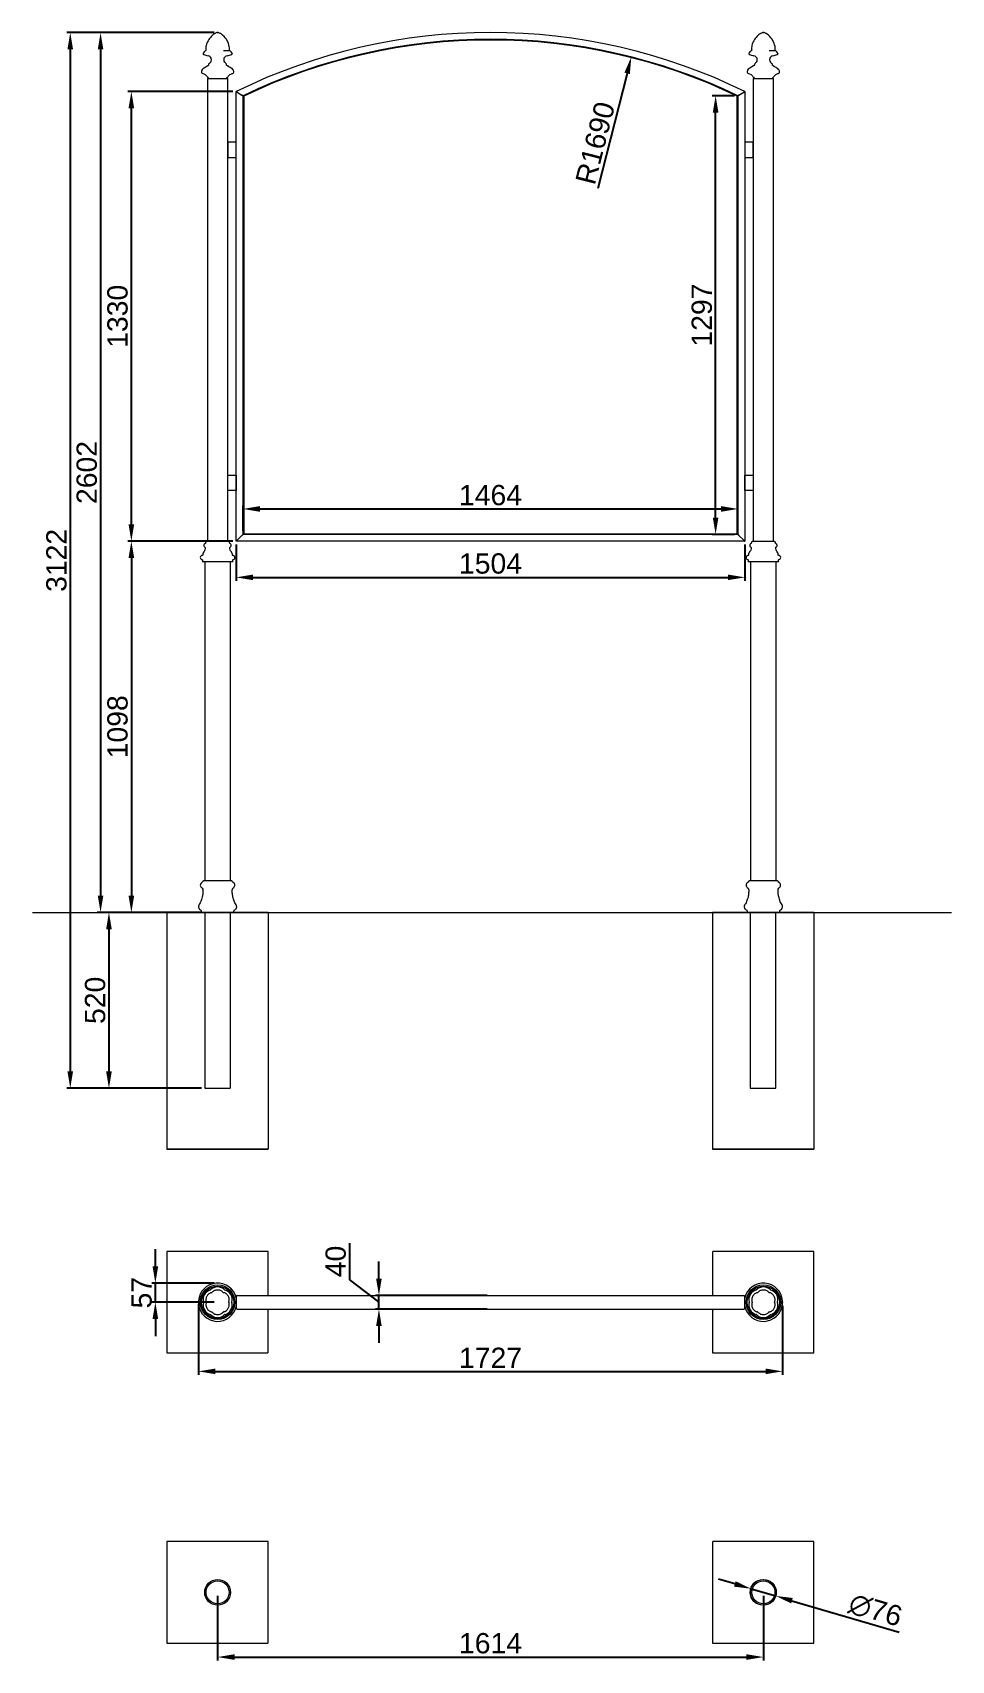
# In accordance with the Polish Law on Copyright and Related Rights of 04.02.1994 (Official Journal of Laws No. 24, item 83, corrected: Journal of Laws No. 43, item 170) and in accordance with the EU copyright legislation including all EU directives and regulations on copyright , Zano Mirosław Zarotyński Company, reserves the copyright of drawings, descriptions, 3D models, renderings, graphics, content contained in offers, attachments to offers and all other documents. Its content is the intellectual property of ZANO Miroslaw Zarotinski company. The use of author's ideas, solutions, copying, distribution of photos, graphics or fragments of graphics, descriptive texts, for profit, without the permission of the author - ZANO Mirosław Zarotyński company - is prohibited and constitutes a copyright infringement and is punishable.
# Model space of a CAD drawing. Header units: millimetres. Extents: x -355 to 6904, y 484 to 5342.
# Drawn here: x -355 to 2363, y 484 to 5298 of the extents above; entities that cross this region are included whole.
import ezdxf

# ---------------------------------------------------------------- set-up
doc = ezdxf.new("R2010")
doc.units = ezdxf.units.MM
doc.header["$PDSIZE"] = -1
doc.linetypes.add('HIDDEN', pattern=[1.905, 1.27, -0.635])
for name, color, linetype, lineweight in [('ZANO_R', 7, 'Continuous', 0), ('ZANO_R_przerywana', 7, 'HIDDEN', 0), ('ZANO_W', 1, 'Continuous', 0)]:
    doc.layers.add(name, color=color, linetype=linetype, lineweight=lineweight)
doc.styles.add('Arial', font='arial.ttf')
doc.styles.get("Standard").update_dxf_attribs({"font": 'ARIALUNI.TTF'})
doc.dimstyles.new('pl i ang', dxfattribs={"dimtxt": 50, "dimasz": 50, "dimexe": 1.25, "dimexo": 0.625, "dimgap": 10, "dimtad": 1, "dimtoh": 1, "dimtxsty": 'Standard', "dimcen": 2.5, "dimclrd": 1, "dimclre": 1, "dimclrt": 1, "dimadec": 0, "dimazin": 0, "dimtfac": 1, "dimtmove": 0, "dimatfit": 3, "dimfxl": 1, "dimarcsym": 1})

# ---------------------------------------------------------------- blocks, each defined once
blk = doc.blocks.new('*D404')
at = {"layer": 'ZANO_W', "color": 1, "lineweight": -2}
for p, q in [((267.5, 3824.1), (267.5, 3899.3)), ((317.5, 3889.3), (1681.5, 3889.3)), ((1731.5, 3824.1), (1731.5, 3899.3))]:
    blk.add_line(p, q, dxfattribs=at)
at = {"layer": 'ZANO_W', "color": 1}
for points in [[(317.5, 3897.6), (317.5, 3880.9), (267.5, 3889.3)], [(1681.5, 3880.9), (1681.5, 3897.6), (1731.5, 3889.3)]]:
    blk.add_solid(points, dxfattribs=at)
at = {"layer": 'ZANO_W', "color": 1, "insert": (999.5, 3929.9), "char_height": 60, "attachment_point": 5, "style": 'Arial'}
blk.add_mtext('1464', dxfattribs=at)
blk = doc.blocks.new('*D406')
at = {"layer": 'ZANO_W', "color": 1, "lineweight": -2}
for p, q in [((1721.5, 5111.4), (1655.3, 5111.4)), ((1665.3, 3864), (1665.3, 5061.4)), ((1721.6, 3814), (1655.3, 3814))]:
    blk.add_line(p, q, dxfattribs=at)
at = {"layer": 'ZANO_W', "color": 1}
for points in [[(1673.7, 5061.4), (1657, 5061.4), (1665.3, 5111.4)], [(1657, 3864), (1673.7, 3864), (1665.3, 3814)]]:
    blk.add_solid(points, dxfattribs=at)
at = {"layer": 'ZANO_W', "color": 1, "insert": (1624.7, 4462.7), "char_height": 60, "attachment_point": 5, "rotation": 90, "style": 'Arial'}
blk.add_mtext('1297', dxfattribs=at)
blk = doc.blocks.new('*D407')
at = {"layer": 'ZANO_W', "color": 1, "lineweight": -2}
blk.add_line((1403.7, 5177.5), (1317.1, 4837.1), dxfattribs=at)
at = {"layer": 'ZANO_W', "color": 1}
blk.add_solid([(1411.7, 5175.5), (1395.6, 5179.6), (1416, 5226)], dxfattribs=at)
at = {"layer": 'ZANO_W', "color": 1, "insert": (1309.3, 4971.3), "char_height": 60, "attachment_point": 5, "rotation": 75.7339, "style": 'Arial'}
blk.add_mtext('R1690', dxfattribs=at)
blk = doc.blocks.new('*D409')
at = {"layer": 'ZANO_W', "color": 1, "lineweight": -2}
for p, q in [((237.5, 3794.1), (-72.7, 3794.1)), ((-62.7, 3744.1), (-62.7, 2746.1)), ((144.3, 2696.1), (-72.7, 2696.1))]:
    blk.add_line(p, q, dxfattribs=at)
at = {"layer": 'ZANO_W', "color": 1}
for points in [[(-54.4, 3744.1), (-71.1, 3744.1), (-62.7, 3794.1)], [(-71.1, 2746.1), (-54.4, 2746.1), (-62.7, 2696.1)]]:
    blk.add_solid(points, dxfattribs=at)
at = {"layer": 'ZANO_W', "color": 1, "insert": (-103.4, 3245.1), "char_height": 60, "attachment_point": 5, "rotation": 90, "style": 'Arial'}
blk.add_mtext('1098', dxfattribs=at)
blk = doc.blocks.new('*D410')
at = {"layer": 'ZANO_W', "color": 1, "lineweight": -2}
for p, q in [((182.7, 5298.1), (-163.8, 5298.1)), ((-153.8, 5248.1), (-153.8, 2746.1)), ((144.3, 2696.1), (-163.8, 2696.1))]:
    blk.add_line(p, q, dxfattribs=at)
at = {"layer": 'ZANO_W', "color": 1}
for points in [[(-145.5, 5248.1), (-162.1, 5248.1), (-153.8, 5298.1)], [(-162.1, 2746.1), (-145.5, 2746.1), (-153.8, 2696.1)]]:
    blk.add_solid(points, dxfattribs=at)
at = {"layer": 'ZANO_W', "color": 1, "insert": (-194.4, 3997.1), "char_height": 60, "attachment_point": 5, "rotation": 90, "style": 'Arial'}
blk.add_mtext('2602', dxfattribs=at)
blk = doc.blocks.new('*D411')
at = {"layer": 'ZANO_W', "color": 1, "lineweight": -2}
for p, q in [((144.3, 2696.1), (-139, 2696.1)), ((-129, 2646.1), (-129, 2226.1)), ((144.3, 2176.1), (-139, 2176.1))]:
    blk.add_line(p, q, dxfattribs=at)
at = {"layer": 'ZANO_W', "color": 1}
for points in [[(-120.7, 2646.1), (-137.3, 2646.1), (-129, 2696.1)], [(-137.3, 2226.1), (-120.7, 2226.1), (-129, 2176.1)]]:
    blk.add_solid(points, dxfattribs=at)
at = {"layer": 'ZANO_W', "color": 1, "insert": (-169.6, 2436.1), "char_height": 60, "attachment_point": 5, "rotation": 90, "style": 'Arial'}
blk.add_mtext('520', dxfattribs=at)
blk = doc.blocks.new('*D412')
at = {"layer": 'ZANO_W', "color": 1, "lineweight": -2}
for p, q in [((182.3, 5298.1), (-253.4, 5298.1)), ((-243.4, 5248.1), (-243.4, 2226.1)), ((144.3, 2176.1), (-253.4, 2176.1))]:
    blk.add_line(p, q, dxfattribs=at)
at = {"layer": 'ZANO_W', "color": 1}
for points in [[(-235.1, 5248.1), (-251.8, 5248.1), (-243.4, 5298.1)], [(-251.8, 2226.1), (-235.1, 2226.1), (-243.4, 2176.1)]]:
    blk.add_solid(points, dxfattribs=at)
at = {"layer": 'ZANO_W', "color": 1, "insert": (-284.1, 3737.1), "char_height": 60, "attachment_point": 5, "rotation": 90, "style": 'Arial'}
blk.add_mtext('3122', dxfattribs=at)
blk = doc.blocks.new('*D413')
at = {"layer": 'ZANO_W', "color": 1, "lineweight": -2}
for p, q in [((247.5, 3784.1), (247.5, 3677)), ((1751.5, 3784.1), (1751.5, 3677)), ((297.5, 3687), (1701.5, 3687))]:
    blk.add_line(p, q, dxfattribs=at)
at = {"layer": 'ZANO_W', "color": 1}
for points in [[(297.5, 3695.3), (297.5, 3678.7), (247.5, 3687)], [(1701.5, 3678.7), (1701.5, 3695.3), (1751.5, 3687)]]:
    blk.add_solid(points, dxfattribs=at)
at = {"layer": 'ZANO_W', "color": 1, "insert": (999.5, 3727.6), "char_height": 60, "attachment_point": 5, "style": 'Arial'}
blk.add_mtext('1504', dxfattribs=at)
blk = doc.blocks.new('*D414')
at = {"layer": 'ZANO_W', "color": 1, "lineweight": -2}
for p, q in [((135.9, 1537.2), (135.9, 1328.9)), ((1863.2, 1533.1), (1863.2, 1328.9)), ((185.9, 1338.9), (1813.2, 1338.9))]:
    blk.add_line(p, q, dxfattribs=at)
at = {"layer": 'ZANO_W', "color": 1}
for points in [[(185.9, 1347.3), (185.9, 1330.6), (135.9, 1338.9)], [(1813.2, 1330.6), (1813.2, 1347.3), (1863.2, 1338.9)]]:
    blk.add_solid(points, dxfattribs=at)
at = {"layer": 'ZANO_W', "color": 1, "insert": (999.6, 1379), "char_height": 60, "attachment_point": 5, "style": 'Arial'}
blk.add_mtext('1727', dxfattribs=at)
blk = doc.blocks.new('*D415')
at = {"layer": 'ZANO_W', "color": 1, "lineweight": -2}
for p, q in [((582.5, 1718), (582.5, 1609.8)), ((669.5, 1613.3), (669.5, 1663.3)), ((582.5, 1609.8), (669.5, 1543.3)), ((989.5, 1563.3), (659.5, 1563.3)), ((669.5, 1523.3), (669.5, 1563.3)), ((989.5, 1523.3), (659.5, 1523.3)), ((669.5, 1473.3), (669.5, 1423.3))]:
    blk.add_line(p, q, dxfattribs=at)
at = {"layer": 'ZANO_W', "color": 1}
for points in [[(661.2, 1613.3), (677.8, 1613.3), (669.5, 1563.3)], [(677.8, 1473.3), (661.2, 1473.3), (669.5, 1523.3)]]:
    blk.add_solid(points, dxfattribs=at)
at = {"layer": 'ZANO_W', "color": 1, "insert": (541.9, 1663.9), "char_height": 60, "attachment_point": 5, "rotation": 90, "style": 'Arial'}
blk.add_mtext('40', dxfattribs=at)
blk = doc.blocks.new('*D416')
at = {"layer": 'ZANO_W', "color": 1, "lineweight": -2}
for p, q in [((8.3, 1649.9), (8.3, 1699.9)), ((182.4, 1599.9), (-1.7, 1599.9)), ((8.3, 1543.3), (8.3, 1599.9)), ((182.4, 1543.3), (-1.7, 1543.3)), ((8.3, 1493.3), (8.3, 1443.3))]:
    blk.add_line(p, q, dxfattribs=at)
at = {"layer": 'ZANO_W', "color": 1}
for points in [[(0, 1649.9), (16.7, 1649.9), (8.3, 1599.9)], [(16.7, 1493.3), (0, 1493.3), (8.3, 1543.3)]]:
    blk.add_solid(points, dxfattribs=at)
at = {"layer": 'ZANO_W', "color": 1, "insert": (-32.2, 1571.6), "char_height": 60, "attachment_point": 5, "rotation": 90, "style": 'Arial'}
blk.add_mtext('57', dxfattribs=at)
blk = doc.blocks.new('*D417')
at = {"layer": 'ZANO_W', "color": 1, "lineweight": -2}
for p, q in [((1722.1, 710.2), (1674.2, 724.2)), ((1770.1, 696.1), (1843.2, 674.7)), ((1891.2, 660.7), (2208.4, 567.9))]:
    blk.add_line(p, q, dxfattribs=at)
at = {"layer": 'ZANO_W', "color": 1}
for points in [[(1719.8, 702.2), (1724.5, 718.2), (1770.1, 696.1)], [(1893.5, 668.7), (1888.8, 652.7), (1843.2, 674.7)]]:
    blk.add_solid(points, dxfattribs=at)
at = {"layer": 'ZANO_W', "color": 1, "insert": (2138.1, 632.5), "char_height": 60, "attachment_point": 5, "rotation": 343.6853, "style": 'Arial'}
blk.add_mtext('∅76', dxfattribs=at)
blk = doc.blocks.new('*D418')
at = {"layer": 'ZANO_W', "color": 1, "lineweight": -2}
for p, q in [((192.4, 675.4), (192.4, 484)), ((1806.7, 675.4), (1806.7, 484)), ((242.4, 494), (1756.7, 494))]:
    blk.add_line(p, q, dxfattribs=at)
at = {"layer": 'ZANO_W', "color": 1}
for points in [[(242.4, 502.3), (242.4, 485.7), (192.4, 494)], [(1756.7, 485.7), (1756.7, 502.3), (1806.7, 494)]]:
    blk.add_solid(points, dxfattribs=at)
at = {"layer": 'ZANO_W', "color": 1, "insert": (999.5, 534.6), "char_height": 60, "attachment_point": 5, "style": 'Arial'}
blk.add_mtext('1614', dxfattribs=at)
blk = doc.blocks.new('*D421')
at = {"layer": 'ZANO_W', "color": 1, "lineweight": -2}
for p, q in [((237.5, 5124), (-72.7, 5124)), ((-62.7, 3844.1), (-62.7, 5074)), ((237.5, 3794.1), (-72.7, 3794.1))]:
    blk.add_line(p, q, dxfattribs=at)
at = {"layer": 'ZANO_W', "color": 1}
for points in [[(-54.4, 5074), (-71.1, 5074), (-62.7, 5124)], [(-71.1, 3844.1), (-54.4, 3844.1), (-62.7, 3794.1)]]:
    blk.add_solid(points, dxfattribs=at)
at = {"layer": 'ZANO_W', "color": 1, "insert": (-103.4, 4459), "char_height": 60, "attachment_point": 5, "rotation": 90, "style": 'Arial'}
blk.add_mtext('1330', dxfattribs=at)

msp = doc.modelspace()

# ---------------------------------------------------------------- linework, layer by layer
at = {"layer": 'ZANO_R'}
for p, q in [((191, 5298.1), (190.8, 5298.1)), ((190.8, 5298.1), (192, 5298.1)), ((192.7, 5298.1), (192, 5298.1)), ((192.7, 5298.1), (193.9, 5298.1)), ((194.3, 5298), (194.3, 5298)), ((1805.3, 5298.1), (1805.1, 5298.1)), ((1805.1, 5298.1), (1806.3, 5298.1)), ((1807, 5298.1), (1806.3, 5298.1)), ((1807, 5298.1), (1808.2, 5298.1)), ((1808.6, 5298), (1808.6, 5298)), ((149.3, 5235.7), (149.3, 5235.6)), ((151.2, 5233.2), (151.1, 5233.3)), ((151.1, 5233.2), (151.2, 5233.2)), ((157.1, 5244.4), (157.1, 5244.4)), ((174.4, 5217.9), (174.4, 5217.5)), ((210.4, 5217.5), (210.4, 5217.9)), ((233.6, 5233.2), (233.5, 5233.2)), ((233.5, 5233.2), (233.6, 5233.2)), ((235.4, 5235.6), (235.4, 5235.7)), ((235.4, 5235.7), (235.4, 5235.6)), ((1763.6, 5235.7), (1763.6, 5235.6)), ((1765.5, 5233.2), (1765.4, 5233.3)), ((1765.4, 5233.2), (1765.5, 5233.2)), ((1771.4, 5244.4), (1771.4, 5244.4)), ((1788.7, 5217.9), (1788.7, 5217.5)), ((1824.7, 5217.5), (1824.7, 5217.9)), ((1847.9, 5233.2), (1847.8, 5233.2)), ((1847.8, 5233.2), (1847.9, 5233.2)), ((1849.7, 5235.6), (1849.7, 5235.7)), ((1849.7, 5235.7), (1849.7, 5235.6)), ((162.2, 5162.6), (162.2, 3792.6)), ((162.2, 5162.6), (222.5, 5162.6)), ((222.5, 3792.6), (222.5, 5162.6)), ((1776.5, 5162.6), (1776.5, 3792.6)), ((1776.5, 5162.6), (1836.8, 5162.6)), ((1836.8, 3792.6), (1836.8, 5162.6)), ((247.5, 3794.1), (247.5, 5124)), ((250.5, 5122.1), (264.5, 5113.3)), ((250.5, 5122.1), (264.5, 5113.3)), ((267.5, 3814.1), (267.5, 5111.4)), ((269.5, 5110.1), (269.5, 3816.1)), ((1729.5, 3816.1), (1729.5, 5110.1)), ((1731.5, 5111.4), (1731.5, 3814.1)), ((1734.5, 5113.3), (1748.5, 5122.1)), ((1734.5, 5113.3), (1748.5, 5122.1)), ((1751.5, 5124), (1751.5, 3794.1)), ((250.5, 3797.1), (264.5, 3811.1)), ((1731.5, 3814.1), (267.5, 3814.1)), ((269.5, 3816.1), (1729.5, 3816.1)), ((1748.5, 3797.1), (1734.5, 3811.1)), ((160.9, 3792.6), (159, 3792.6)), ((225.7, 3792.6), (159, 3792.6)), ((223.8, 3792.6), (160.9, 3792.6)), ((225.7, 3792.6), (223.8, 3792.6)), ((1751.5, 3794.1), (247.5, 3794.1)), ((1775.2, 3792.6), (1773.3, 3792.6)), ((1809, 3792.6), (1773.3, 3792.6)), ((1808.9, 3792.6), (1775.2, 3792.6)), ((1838.1, 3792.6), (1808.9, 3792.6)), ((1840, 3792.6), (1809, 3792.6)), ((1840, 3792.6), (1838.1, 3792.6)), ((237, 3732.6), (147.7, 3732.6)), ((154.3, 3732.6), (154.3, 2789.1)), ((230.4, 2789.1), (230.4, 3732.6)), ((1809.9, 3732.6), (1762, 3732.6)), ((1768.6, 3732.6), (1768.6, 2789.1)), ((1851.3, 3732.6), (1809.9, 3732.6)), ((1844.7, 2789.1), (1844.7, 3732.6)), ((234.3, 2789.1), (150.4, 2789.1)), ((1848.6, 2789.1), (1764.7, 2789.1)), ((-354.9, 2696.1), (2362.9, 2696.1)), ((42.4, 2696.1), (342.4, 2696.1)), ((342.4, 2696.1), (42.4, 2696.1)), ((154.3, 2696.1), (230.4, 2696.1)), ((1655.7, 2696.1), (1955.7, 2696.1)), ((1955.7, 2696.1), (1655.7, 2696.1)), ((1767.6, 2696.1), (1843.7, 2696.1)), ((247.5, 1560.3), (247.5, 1526.3)), ((247.5, 1560.3), (247.5, 1526.3)), ((250.5, 1563.3), (1748.5, 1563.3)), ((250.5, 1563.3), (250.5, 1563.3)), ((1748.5, 1563.3), (1748.5, 1563.3)), ((1751.5, 1526.3), (1751.5, 1560.3)), ((1751.5, 1526.3), (1751.5, 1560.3)), ((250.5, 1523.3), (1748.5, 1523.3)), ((250.5, 1523.3), (250.5, 1523.3)), ((1655.7, 1523.3), (1655.7, 1393.3)), ((1748.5, 1523.3), (1748.5, 1523.3))]:
    msp.add_line(p, q, dxfattribs=at)
at = {"layer": 'ZANO_R', "flags": 128}
for points in [[(190.4, 5298), (188.3, 5297.2), (186.4, 5296.3), (185.1, 5295.6), (184.1, 5295), (183.1, 5294.4), (180.7, 5292.9), (178.1, 5291), (174.2, 5287.5), (170.9, 5284), (168.1, 5280.4), (166, 5277.3), (164, 5273.9), (162.5, 5270.8), (161.4, 5268.3), (160.6, 5266.3), (159.6, 5263.7), (158.6, 5260.3), (157.9, 5257.1), (157.5, 5253.3), (157.5, 5248.7), (157.8, 5245.7)], [(193.7, 5298.1), (193, 5298.1), (193, 5298.1)], [(196.4, 5297.2), (196.3, 5297.2), (194.3, 5298)], [(226.9, 5245.7), (227.2, 5248.4), (227.2, 5252.8), (226.8, 5256.7), (225.7, 5261.6), (224.3, 5265.8), (221.2, 5273), (217.4, 5279.2), (214.6, 5283), (211.4, 5286.7), (207.3, 5290.4), (203.8, 5293), (200.7, 5295), (199.7, 5295.5), (198.4, 5296.2), (196.5, 5297.1), (194.3, 5298)], [(1804.7, 5298), (1802.6, 5297.2), (1800.7, 5296.3), (1799.4, 5295.6), (1798.4, 5295), (1797.4, 5294.4), (1795, 5292.9), (1792.4, 5291), (1788.5, 5287.5), (1785.2, 5284), (1782.4, 5280.4), (1780.3, 5277.3), (1778.3, 5273.9), (1776.8, 5270.8), (1775.7, 5268.3), (1774.9, 5266.3), (1773.9, 5263.7), (1772.9, 5260.3), (1772.3, 5257.1), (1771.8, 5253.3), (1771.8, 5248.7), (1772.1, 5245.7)], [(1808, 5298.1), (1807.3, 5298.1), (1807.3, 5298.1)], [(1810.7, 5297.2), (1810.6, 5297.2), (1808.6, 5298)], [(1841.2, 5245.7), (1841.5, 5248.4), (1841.5, 5252.8), (1841.1, 5256.7), (1840, 5261.6), (1838.6, 5265.8), (1835.5, 5273), (1831.7, 5279.2), (1828.9, 5283), (1825.7, 5286.7), (1821.6, 5290.4), (1818.2, 5293), (1815.1, 5295), (1814, 5295.5), (1812.7, 5296.2), (1810.8, 5297.1), (1808.6, 5298)], [(157.5, 5248.6), (157.5, 5248.4), (157.8, 5245.7)], [(226.9, 5245.6), (227.1, 5247.6), (227.2, 5248)], [(1771.8, 5248.6), (1771.8, 5248.4), (1772.1, 5245.7)], [(1841.2, 5245.6), (1841.4, 5247.6), (1841.5, 5248)], [(171.8, 5210.9), (171.4, 5210.4), (169.4, 5208.4), (168.1, 5207.1), (166.8, 5205.7), (165.8, 5204.2), (165.6, 5202.6), (165.6, 5202), (165.6, 5201.4), (165.1, 5200.8), (164.4, 5200.5), (163.3, 5199.9), (158.1, 5196.5), (152.7, 5193.3), (149.9, 5191.5), (147.5, 5189.4), (145.6, 5186.7), (145, 5185), (144.7, 5183.1), (144.6, 5181.9), (144.6, 5180.6), (145.1, 5179.5), (146.6, 5178.1), (148.5, 5177.1), (151.6, 5176), (156, 5173.8), (159.7, 5170.5), (161.3, 5168.5), (162.5, 5166.4), (162.7, 5165.7)], [(149.3, 5235.6), (149.2, 5235.5), (149.2, 5234.9), (149.4, 5234.4), (149.7, 5234.1), (150, 5233.8), (150.6, 5233.4), (151.1, 5233.3)], [(227.6, 5244.4), (227.6, 5244.4), (227.1, 5244.5), (226.1, 5244.5), (224.7, 5244.5), (223.7, 5244.5), (221.4, 5244.5), (218.7, 5244.4), (215.6, 5244.4), (212.2, 5244.4), (209.4, 5244.4)], [(221.9, 5165.7), (222.2, 5166.4), (223.4, 5168.5), (225, 5170.5), (228.7, 5173.8), (233.1, 5176), (235.1, 5176.7), (237, 5177.5), (238.5, 5178.3), (239.7, 5179.5), (240.1, 5180.6), (240.1, 5181.9), (240, 5183.1), (239.7, 5185), (239.1, 5186.7), (237.3, 5189.3), (235, 5191.4), (232.4, 5193.1), (229.7, 5194.6), (225.5, 5197.2), (221.4, 5199.9), (220, 5200.6), (219.5, 5200.9), (219.1, 5201.4), (219.1, 5202.2), (219.1, 5203), (218.9, 5204.2), (217.9, 5205.7), (216.6, 5207.1), (215.3, 5208.4), (213.3, 5210.4), (212.9, 5210.9)], [(233.6, 5233.3), (234.1, 5233.4), (234.7, 5233.8), (235.2, 5234.2), (235.4, 5234.6), (235.5, 5235.3), (235.4, 5235.6)], [(1786.1, 5210.9), (1785.7, 5210.4), (1783.7, 5208.4), (1782.4, 5207.1), (1781.1, 5205.7), (1780.1, 5204.2), (1779.9, 5202.6), (1779.9, 5202), (1779.9, 5201.4), (1779.4, 5200.8), (1778.7, 5200.5), (1777.6, 5199.9), (1772.4, 5196.5), (1767, 5193.3), (1764.2, 5191.5), (1761.8, 5189.4), (1759.9, 5186.7), (1759.3, 5185), (1759, 5183.1), (1758.9, 5181.9), (1758.9, 5180.6), (1759.4, 5179.5), (1760.9, 5178.1), (1762.8, 5177.1), (1765.9, 5176), (1770.3, 5173.8), (1774, 5170.5), (1775.6, 5168.5), (1776.8, 5166.4), (1777, 5165.7)], [(1763.6, 5235.6), (1763.5, 5235.5), (1763.5, 5234.9), (1763.7, 5234.4), (1764, 5234.1), (1764.3, 5233.8), (1764.9, 5233.4), (1765.4, 5233.3)], [(1841.9, 5244.4), (1841.9, 5244.4), (1841.4, 5244.5), (1840.4, 5244.5), (1839, 5244.5), (1838, 5244.5), (1835.7, 5244.5), (1833, 5244.4), (1829.9, 5244.4), (1826.5, 5244.4), (1823.7, 5244.4)], [(1836.3, 5165.7), (1836.5, 5166.4), (1837.7, 5168.5), (1839.3, 5170.5), (1843, 5173.8), (1847.4, 5176), (1849.4, 5176.7), (1851.3, 5177.5), (1852.8, 5178.3), (1854, 5179.5), (1854.4, 5180.6), (1854.4, 5181.9), (1854.3, 5183.1), (1854, 5185), (1853.4, 5186.7), (1851.6, 5189.3), (1849.3, 5191.4), (1846.7, 5193.1), (1844, 5194.6), (1839.8, 5197.2), (1835.7, 5199.9), (1834.3, 5200.6), (1833.8, 5200.9), (1833.4, 5201.4), (1833.4, 5202.2), (1833.4, 5203), (1833.2, 5204.2), (1832.2, 5205.7), (1830.9, 5207.1), (1829.6, 5208.4), (1827.6, 5210.4), (1827.2, 5210.9)], [(1847.9, 5233.3), (1848.4, 5233.4), (1849, 5233.8), (1849.5, 5234.2), (1849.7, 5234.6), (1849.8, 5235.3), (1849.7, 5235.6)], [(247.5, 5124), (247.6, 5123.9), (247.7, 5123.8), (248, 5123.6), (248.4, 5123.4), (248.8, 5123.1), (249.4, 5122.8), (249.9, 5122.4), (250.5, 5122.1)], [(250.5, 5122.1), (249.7, 5122.6), (248.6, 5123.2), (248, 5123.7), (247.6, 5123.9), (247.5, 5123.9)], [(267.5, 5111.4), (267.4, 5111.4), (267.1, 5111.6), (266.6, 5111.9), (265.9, 5112.4), (264.9, 5113), (264.5, 5113.3)], [(264.5, 5113.3), (265, 5112.9), (265.5, 5112.6), (266, 5112.3), (266.4, 5112.1), (266.8, 5111.8), (267.1, 5111.6), (267.3, 5111.5), (267.5, 5111.4), (267.5, 5111.4)], [(1731.5, 5111.4), (1731.6, 5111.4), (1731.7, 5111.5), (1732, 5111.7), (1732.4, 5111.9), (1732.8, 5112.2), (1733.4, 5112.5), (1733.9, 5112.9), (1734.5, 5113.3)], [(1734.5, 5113.3), (1733.4, 5112.6), (1732.4, 5111.9), (1731.8, 5111.6), (1731.5, 5111.4), (1731.5, 5111.4)], [(1748.5, 5122.1), (1749, 5122.4), (1749.5, 5122.7), (1750, 5123), (1750.4, 5123.3), (1750.8, 5123.5), (1751.1, 5123.7), (1751.3, 5123.8), (1751.5, 5123.9), (1751.5, 5124)], [(1751.5, 5123.9), (1751.3, 5123.8), (1751, 5123.6), (1750.4, 5123.2), (1749.5, 5122.7), (1748.5, 5122.1), (1748.5, 5122.1)], [(264.5, 3811.1), (265.1, 3811.7), (265.6, 3812.3), (266.2, 3812.8), (266.6, 3813.2), (267, 3813.6), (267.3, 3813.9), (267.4, 3814.1), (267.5, 3814.1)], [(267.5, 3814.1), (267.4, 3814.1), (267.3, 3813.9), (267, 3813.6), (266.6, 3813.2), (266.2, 3812.8), (265.6, 3812.3), (265.1, 3811.7), (264.5, 3811.1)], [(1734.5, 3811.1), (1733.9, 3811.7), (1733.4, 3812.3), (1732.8, 3812.8), (1732.4, 3813.2), (1732, 3813.6), (1731.7, 3813.9), (1731.6, 3814.1), (1731.5, 3814.1)], [(1731.5, 3814.1), (1731.6, 3814.1), (1731.7, 3813.9), (1732, 3813.6), (1732.4, 3813.2), (1732.8, 3812.8), (1733.4, 3812.3), (1733.9, 3811.7), (1734.5, 3811.1)], [(159, 3792.6), (157.8, 3792.4), (157.5, 3792.3), (157.3, 3792.1), (157.1, 3791.9), (157.1, 3791.6), (157.1, 3791.4), (157, 3790.7), (156.8, 3789.4), (156.5, 3788.3), (156.3, 3787.6), (155.7, 3787), (154.8, 3786.5), (153.8, 3786), (153, 3785.1), (152.1, 3783.5), (151.8, 3781.7), (152, 3779.9), (152.7, 3778.4), (153.9, 3777.3), (155.1, 3776.5), (155.8, 3775.2), (156, 3773.8), (155.8, 3772.3), (154.9, 3768.6), (153.8, 3765.9), (152.6, 3763.8), (151.4, 3762), (150.1, 3759.9), (148.8, 3757.2), (148.4, 3755.9), (148.3, 3754.6), (148.3, 3753.7), (148.2, 3752.8), (148, 3752.4), (147.7, 3752.1), (146.4, 3751.7), (144.9, 3751.2), (143.7, 3750.5), (142, 3748.5), (141.2, 3746.1), (141.4, 3743.6), (142.5, 3741.6), (143.6, 3740.7), (145.2, 3740.2), (146.7, 3739.6), (147.2, 3739.2), (147.4, 3738.7), (147.5, 3738.3), (147.7, 3737.8), (147.7, 3737.2), (147.7, 3736.3), (147.7, 3734.8), (147.7, 3732.6)], [(237, 3732.6), (237, 3734.8), (237, 3736.3), (237, 3737.2), (237, 3737.8), (237.2, 3738.3), (237.3, 3738.7), (237.5, 3739.2), (238, 3739.6), (239.5, 3740.2), (241.1, 3740.7), (242.3, 3741.6), (243.3, 3743.6), (243.5, 3746.1), (242.7, 3748.5), (241, 3750.5), (239.8, 3751.2), (238.3, 3751.7), (237, 3752.1), (236.7, 3752.4), (236.5, 3752.8), (236.4, 3753.9), (236.4, 3755.2), (235.9, 3757.2), (234.6, 3759.9), (233.3, 3762), (232.1, 3763.8), (230.9, 3765.9), (229.8, 3768.6), (228.9, 3772.3), (228.7, 3773.8), (228.9, 3775.2), (229.6, 3776.5), (230.8, 3777.3), (232, 3778.4), (232.7, 3779.9), (232.9, 3781.7), (232.6, 3783.5), (231.7, 3785.1), (230.6, 3786.1), (229.5, 3786.8), (228.8, 3787.1), (228.4, 3787.6), (228.2, 3788.1), (228, 3789), (227.8, 3790.1), (227.7, 3790.8), (227.6, 3791.4), (227.6, 3791.6), (227.6, 3791.9), (227.4, 3792.1), (227.1, 3792.3), (226.6, 3792.4), (225.7, 3792.6)], [(247.5, 3794.1), (247.6, 3794.2), (247.7, 3794.4), (248, 3794.6), (248.4, 3795), (248.8, 3795.5), (249.4, 3796), (249.9, 3796.5), (250.5, 3797.1)], [(250.5, 3797.1), (250, 3796.6), (249.5, 3796.1), (249, 3795.6), (248.6, 3795.2), (248.2, 3794.8), (247.9, 3794.5), (247.7, 3794.3), (247.5, 3794.2), (247.5, 3794.1)], [(1751.5, 3794.1), (1751.4, 3794.2), (1751.3, 3794.4), (1751, 3794.6), (1750.6, 3795), (1750.2, 3795.5), (1749.6, 3796), (1749.1, 3796.5), (1748.5, 3797.1)], [(1748.5, 3797.1), (1749, 3796.6), (1749.5, 3796.1), (1750, 3795.6), (1750.4, 3795.2), (1750.8, 3794.8), (1751.1, 3794.5), (1751.3, 3794.3), (1751.5, 3794.2), (1751.5, 3794.1)], [(1773.3, 3792.6), (1772.1, 3792.4), (1771.8, 3792.3), (1771.6, 3792.1), (1771.4, 3791.9), (1771.4, 3791.6), (1771.4, 3791.4), (1771.3, 3790.7), (1771.1, 3789.4), (1770.8, 3788.3), (1770.6, 3787.6), (1770, 3787), (1769.1, 3786.5), (1768.1, 3786), (1767.3, 3785.1), (1766.4, 3783.5), (1766.1, 3781.7), (1766.3, 3779.9), (1767, 3778.4), (1768.2, 3777.3), (1769.4, 3776.5), (1770.1, 3775.2), (1770.3, 3773.8), (1770.1, 3772.3), (1769.2, 3768.6), (1768.1, 3765.9), (1766.9, 3763.8), (1765.7, 3762), (1764.4, 3759.9), (1763.1, 3757.2), (1762.7, 3755.9), (1762.6, 3754.6), (1762.6, 3753.7), (1762.5, 3752.8), (1762.3, 3752.4), (1762, 3752.1), (1760.7, 3751.7), (1759.2, 3751.2), (1758, 3750.5), (1756.3, 3748.5), (1755.5, 3746.1), (1755.7, 3743.6), (1756.8, 3741.6), (1758, 3740.7), (1759.5, 3740.2), (1761, 3739.6), (1761.5, 3739.2), (1761.7, 3738.7), (1761.8, 3738.3), (1762, 3737.8), (1762, 3737.2), (1762, 3736.3), (1762, 3734.8), (1762, 3732.6)], [(1851.3, 3732.6), (1851.3, 3734.8), (1851.3, 3736.3), (1851.3, 3737.2), (1851.3, 3737.8), (1851.5, 3738.3), (1851.6, 3738.7), (1851.8, 3739.2), (1852.3, 3739.6), (1853.8, 3740.2), (1855.4, 3740.7), (1856.6, 3741.6), (1857.6, 3743.6), (1857.8, 3746.1), (1857, 3748.5), (1855.3, 3750.5), (1854.1, 3751.2), (1852.6, 3751.7), (1851.3, 3752.1), (1851, 3752.4), (1850.8, 3752.8), (1850.7, 3753.9), (1850.7, 3755.2), (1850.2, 3757.2), (1848.9, 3759.9), (1847.6, 3762), (1846.4, 3763.8), (1845.2, 3765.9), (1844.1, 3768.6), (1843.2, 3772.3), (1843, 3773.8), (1843.2, 3775.2), (1843.9, 3776.5), (1845.1, 3777.3), (1846.3, 3778.4), (1847, 3779.9), (1847.2, 3781.7), (1846.9, 3783.5), (1846, 3785.1), (1844.9, 3786.1), (1843.8, 3786.8), (1843.1, 3787.1), (1842.7, 3787.6), (1842.5, 3788.1), (1842.3, 3789), (1842.1, 3790.1), (1842, 3790.8), (1841.9, 3791.4), (1841.9, 3791.6), (1841.9, 3791.9), (1841.7, 3792.1), (1841.4, 3792.3), (1840.9, 3792.4), (1840, 3792.6)], [(150.4, 2789.1), (149.7, 2788.9), (149.1, 2788.5), (148.8, 2788), (148.1, 2786.3), (147.2, 2785), (145.8, 2784.2), (143.8, 2783), (142.3, 2781.2), (141.5, 2778.9), (141.3, 2776.2), (141.9, 2773.7), (143.2, 2771.7), (144.8, 2769.9), (146.9, 2767.5), (148.4, 2764.7), (149, 2761.6), (148.9, 2757.2), (148.8, 2753.7), (148.6, 2751), (148.4, 2748.8), (148.1, 2746.8), (147.6, 2744.6), (146.9, 2741.9), (145.9, 2738.6), (144.6, 2734.2), (143.7, 2731.4), (142.7, 2728.1), (141.3, 2724.8), (139.3, 2721.8), (137.6, 2719.6), (136.5, 2717.1), (135.8, 2714.4), (135.8, 2711.6), (136.4, 2709.3), (137.5, 2707.1), (139.2, 2705.4), (141.4, 2704.2), (142.8, 2703.3), (143.8, 2702.1), (144.1, 2700.5), (144.2, 2699.1), (144.3, 2697.7), (144.5, 2697.2), (144.8, 2696.7), (145.3, 2696.3), (145.9, 2696.1)], [(238.8, 2696.1), (239.4, 2696.3), (239.9, 2696.7), (240.2, 2697.2), (240.4, 2697.7), (240.5, 2699.1), (240.6, 2700.5), (241, 2702.1), (241.9, 2703.3), (243.3, 2704.2), (245.5, 2705.4), (247.2, 2707.1), (248.3, 2709.3), (248.9, 2711.6), (248.7, 2715.2), (247.6, 2718.7), (245.6, 2721.6), (243.5, 2724.5), (242.1, 2727.9), (240.7, 2732.2), (239.6, 2735.8), (238.7, 2738.8), (237.7, 2742.1), (237.1, 2744.7), (236.6, 2746.8), (236.3, 2748.8), (236.1, 2751), (235.9, 2753.7), (235.8, 2757.2), (235.7, 2761.6), (236.3, 2764.7), (237.8, 2767.5), (239.9, 2769.9), (241.5, 2771.7), (242.8, 2773.7), (243.4, 2776.2), (243.2, 2778.9), (242.4, 2781.2), (240.9, 2783), (238.9, 2784.2), (237.5, 2785), (236.6, 2786.3), (235.9, 2788), (235.6, 2788.5), (235.1, 2788.9), (234.3, 2789.1)], [(1764.7, 2789.1), (1764, 2788.9), (1763.4, 2788.5), (1763.1, 2788), (1762.4, 2786.3), (1761.5, 2785), (1760.1, 2784.2), (1758.1, 2783), (1756.6, 2781.2), (1755.8, 2778.9), (1755.6, 2776.2), (1756.2, 2773.7), (1757.5, 2771.7), (1759.1, 2769.9), (1761.2, 2767.5), (1762.7, 2764.7), (1763.3, 2761.6), (1763.2, 2757.2), (1763.1, 2753.7), (1762.9, 2751), (1762.7, 2748.8), (1762.4, 2746.8), (1761.9, 2744.6), (1761.2, 2741.9), (1760.2, 2738.6), (1758.9, 2734.2), (1758, 2731.4), (1757, 2728.1), (1755.6, 2724.8), (1753.6, 2721.8), (1751.9, 2719.6), (1750.8, 2717.1), (1750.1, 2714.4), (1750.1, 2711.6), (1750.7, 2709.3), (1751.8, 2707.1), (1753.5, 2705.4), (1755.7, 2704.2), (1757.1, 2703.3), (1758.1, 2702.1), (1758.4, 2700.5), (1758.5, 2699.1), (1758.6, 2697.7), (1758.8, 2697.2), (1759.1, 2696.7), (1759.6, 2696.3), (1760.2, 2696.1)], [(1853.1, 2696.1), (1853.7, 2696.3), (1854.2, 2696.7), (1854.5, 2697.2), (1854.7, 2697.7), (1854.8, 2699.1), (1854.9, 2700.5), (1855.3, 2702.1), (1856.2, 2703.3), (1857.6, 2704.2), (1859.8, 2705.4), (1861.5, 2707.1), (1862.6, 2709.3), (1863.2, 2711.6), (1863, 2715.2), (1861.9, 2718.7), (1859.9, 2721.6), (1857.8, 2724.5), (1856.4, 2727.9), (1855, 2732.2), (1853.9, 2735.8), (1853, 2738.8), (1852, 2742.1), (1851.4, 2744.7), (1850.9, 2746.8), (1850.6, 2748.8), (1850.4, 2751), (1850.2, 2753.7), (1850.1, 2757.2), (1850, 2761.6), (1850.6, 2764.7), (1852.1, 2767.5), (1854.2, 2769.9), (1855.8, 2771.7), (1857.1, 2773.7), (1857.7, 2776.2), (1857.5, 2778.9), (1856.7, 2781.2), (1855.2, 2783), (1853.2, 2784.2), (1851.8, 2785), (1850.9, 2786.3), (1850.2, 2788), (1849.9, 2788.5), (1849.4, 2788.9), (1848.6, 2789.1)], [(150.3, 1542.9), (150.3, 1542.9), (150.3, 1543)], [(159.3, 1542.8), (158.7, 1541.2), (158.1, 1539.3), (157.8, 1537.5), (157.7, 1535.9), (157.9, 1533.2), (158.5, 1530.9), (159.4, 1528.3), (160.5, 1526.2), (161.4, 1524.5), (162.4, 1522.9), (163.7, 1521.2), (165.4, 1519.4), (167.1, 1518), (169.3, 1516.6), (171.1, 1515.9), (173.3, 1515.2), (175.4, 1514.9)], [(175.4, 1571.7), (173.7, 1571.4), (171.8, 1570.9), (170.1, 1570.3), (168.7, 1569.6), (166.4, 1568), (164.7, 1566.4), (162.9, 1564.3), (161.6, 1562.3), (160.6, 1560.6), (159.8, 1559), (158.9, 1557), (158.2, 1554.6), (157.8, 1552.5), (157.8, 1549.9), (158, 1548), (158.6, 1545.7), (159.3, 1543.7)], [(159.1, 1543.7), (159.1, 1543.7), (159.3, 1543.7)], [(159.3, 1542.8), (159.1, 1542.8), (159.1, 1542.8)], [(171.6, 1579.8), (171.6, 1579.8), (171.6, 1579.8)], [(175.4, 1571.6), (175.3, 1571.8), (175.4, 1571.8)], [(176.1, 1572.3), (176.1, 1572.3), (176.2, 1572.1)], [(208.5, 1572.1), (207.4, 1573.5), (206, 1574.9), (204.6, 1576), (203.3, 1576.9), (200.8, 1578.1), (198.6, 1578.8), (195.9, 1579.3), (193.5, 1579.4), (191.5, 1579.4), (189.7, 1579.3), (187.6, 1579.1), (185.1, 1578.5), (183.1, 1577.8), (180.8, 1576.6), (179.2, 1575.4), (177.6, 1573.8), (176.2, 1572.1)], [(208.5, 1572.1), (208.6, 1572.3), (208.6, 1572.3)], [(209.3, 1571.8), (209.4, 1571.8), (209.3, 1571.6)], [(225.4, 1543.7), (226, 1545.3), (226.6, 1547.3), (226.9, 1549), (227, 1550.6), (226.8, 1553.3), (226.2, 1555.7), (225.3, 1558.2), (224.2, 1560.3), (223.3, 1562.1), (222.3, 1563.6), (221, 1565.3), (219.3, 1567.2), (217.6, 1568.6), (215.4, 1569.9), (213.6, 1570.7), (211.4, 1571.3), (209.3, 1571.7)], [(209.3, 1514.9), (211, 1515.1), (212.9, 1515.6), (214.6, 1516.3), (216, 1517), (218.3, 1518.5), (220, 1520.1), (221.8, 1522.2), (223.1, 1524.2), (224.1, 1525.9), (224.9, 1527.5), (225.8, 1529.5), (226.5, 1531.9), (226.9, 1534.1), (226.9, 1536.6), (226.7, 1538.6), (226.2, 1540.8), (225.4, 1542.8)], [(213.1, 1579.8), (213.1, 1579.8), (213.1, 1579.8)], [(225.4, 1543.7), (225.6, 1543.7), (225.6, 1543.7)], [(225.6, 1542.8), (225.6, 1542.8), (225.4, 1542.8)], [(1764.6, 1542.9), (1764.6, 1542.9), (1764.6, 1543)], [(1773.6, 1542.8), (1773, 1541.2), (1772.5, 1539.3), (1772.2, 1537.5), (1772, 1535.9), (1772.2, 1533.2), (1772.8, 1530.9), (1773.7, 1528.3), (1774.8, 1526.2), (1775.7, 1524.5), (1776.7, 1522.9), (1778, 1521.2), (1779.7, 1519.4), (1781.4, 1518), (1783.6, 1516.6), (1785.4, 1515.9), (1787.6, 1515.2), (1789.7, 1514.9)], [(1789.7, 1571.7), (1788, 1571.4), (1786.1, 1570.9), (1784.4, 1570.3), (1783, 1569.6), (1780.7, 1568), (1779, 1566.4), (1777.2, 1564.3), (1775.9, 1562.3), (1774.9, 1560.6), (1774.1, 1559), (1773.2, 1557), (1772.5, 1554.6), (1772.1, 1552.5), (1772.1, 1549.9), (1772.3, 1548), (1772.9, 1545.7), (1773.6, 1543.7)], [(1773.4, 1543.7), (1773.4, 1543.7), (1773.6, 1543.7)], [(1773.6, 1542.8), (1773.4, 1542.8), (1773.4, 1542.8)], [(1785.9, 1579.8), (1785.9, 1579.8), (1785.9, 1579.8)], [(1789.8, 1571.6), (1789.6, 1571.8), (1789.7, 1571.8)], [(1790.4, 1572.3), (1790.4, 1572.3), (1790.5, 1572.1)], [(1822.8, 1572.1), (1821.7, 1573.5), (1820.3, 1574.9), (1818.9, 1576), (1817.6, 1576.9), (1815.1, 1578.1), (1812.9, 1578.8), (1810.2, 1579.3), (1807.8, 1579.4), (1805.8, 1579.4), (1804, 1579.3), (1801.9, 1579.1), (1799.4, 1578.5), (1797.4, 1577.8), (1795.1, 1576.6), (1793.5, 1575.4), (1791.9, 1573.8), (1790.5, 1572.1)], [(1822.8, 1572.1), (1822.9, 1572.3), (1822.9, 1572.3)], [(1823.6, 1571.8), (1823.7, 1571.8), (1823.6, 1571.6)], [(1839.7, 1543.7), (1840.3, 1545.3), (1840.9, 1547.3), (1841.2, 1549), (1841.3, 1550.6), (1841.1, 1553.3), (1840.5, 1555.7), (1839.6, 1558.2), (1838.5, 1560.3), (1837.6, 1562.1), (1836.6, 1563.6), (1835.3, 1565.3), (1833.6, 1567.2), (1831.9, 1568.6), (1829.7, 1569.9), (1827.9, 1570.7), (1825.7, 1571.3), (1823.6, 1571.7)], [(1823.6, 1514.9), (1825.3, 1515.1), (1827.2, 1515.6), (1828.9, 1516.3), (1830.3, 1517), (1832.6, 1518.5), (1834.3, 1520.1), (1836.1, 1522.2), (1837.4, 1524.2), (1838.4, 1525.9), (1839.2, 1527.5), (1840.1, 1529.5), (1840.8, 1531.9), (1841.2, 1534.1), (1841.2, 1536.6), (1841, 1538.6), (1840.5, 1540.8), (1839.7, 1542.8)], [(1827.4, 1579.8), (1827.4, 1579.8), (1827.4, 1579.8)], [(1839.7, 1543.7), (1839.9, 1543.7), (1839.9, 1543.7)], [(1839.9, 1542.8), (1839.9, 1542.8), (1839.7, 1542.8)], [(171.1, 1507), (171, 1507), (171, 1507)], [(171.6, 1506.7), (171.6, 1506.7), (171.6, 1506.7)], [(175.4, 1514.7), (175.3, 1514.7), (175.5, 1514.9)], [(176.2, 1514.4), (176.1, 1514.3), (176.1, 1514.3)], [(176.2, 1514.4), (177.3, 1513.1), (178.7, 1511.6), (180.1, 1510.5), (181.4, 1509.6), (183.9, 1508.4), (186.1, 1507.7), (188.9, 1507.3), (191.2, 1507.1), (193.2, 1507.1), (195, 1507.2), (197.1, 1507.4), (199.6, 1508), (201.6, 1508.8), (203.9, 1510), (205.5, 1511.2), (207.1, 1512.8), (208.5, 1514.4)], [(208.6, 1514.3), (208.6, 1514.3), (208.5, 1514.4)], [(209.3, 1514.9), (209.4, 1514.7), (209.3, 1514.7)], [(213.1, 1506.7), (213.1, 1506.7), (213.1, 1506.7)], [(245.2, 1523), (246.6, 1527.2), (247.5, 1530.6)], [(1751.5, 1530.6), (1752.4, 1527.2), (1753.8, 1523)], [(1785.4, 1507), (1785.3, 1507), (1785.3, 1507)], [(1785.9, 1506.7), (1785.9, 1506.7), (1785.9, 1506.7)], [(1789.7, 1514.7), (1789.6, 1514.7), (1789.8, 1514.9)], [(1790.5, 1514.4), (1790.4, 1514.3), (1790.4, 1514.3)], [(1790.5, 1514.4), (1791.6, 1513.1), (1793, 1511.6), (1794.4, 1510.5), (1795.7, 1509.6), (1798.2, 1508.4), (1800.4, 1507.7), (1803.2, 1507.3), (1805.5, 1507.1), (1807.5, 1507.1), (1809.3, 1507.2), (1811.4, 1507.4), (1813.9, 1508), (1816, 1508.8), (1818.2, 1510), (1819.8, 1511.2), (1821.4, 1512.8), (1822.8, 1514.4)], [(1822.9, 1514.3), (1822.9, 1514.3), (1822.8, 1514.4)], [(1823.6, 1514.9), (1823.7, 1514.7), (1823.6, 1514.7)], [(1827.4, 1506.7), (1827.4, 1506.7), (1827.4, 1506.7)]]:
    msp.add_lwpolyline(points, dxfattribs=at)
at = {"layer": 'ZANO_R'}
for points in [[(247.5, 4974), (247.5, 4974), (222.5, 4974), (222.5, 4929), (247.5, 4929)], [(1776.5, 4974), (1776.5, 4974), (1751.5, 4974), (1751.5, 4929), (1776.5, 4929)], [(247.5, 3944.1), (247.5, 3944.1), (222.5, 3944.1), (222.5, 3989.1), (247.5, 3989.1)], [(1776.5, 3944.1), (1776.5, 3944.1), (1751.5, 3944.1), (1751.5, 3989.1), (1776.5, 3989.1)]]:
    msp.add_lwpolyline(points, close=True, dxfattribs=at)
for centre, radius in [((192.4, 1543.3), 51.2), ((192.4, 1543.3), 51.1), ((192.4, 1543.3), 47.8), ((1806.7, 1543.3), 51.2), ((1806.7, 1543.3), 47.8), ((192.4, 685.4), 38.1), ((192.4, 685.4), 38.1), ((1805.7, 685.4), 38.1), ((1806.7, 685.4), 38.1), ((192.4, 685.4), 34.1), ((1806.7, 685.4), 34.1)]:
    msp.add_circle(centre, radius, dxfattribs=at)
for centre, radius, start, end in [((190.8, 5296.9), 1.2, 89.9748, 111.3042), ((193.9, 5296.9), 1.2, 68.6808, 90.0288), ((999.5, 3588), 1710.1, 63.9147, 116.0853), ((1805.1, 5296.9), 1.2, 89.9711, 111.3079), ((1808.2, 5296.9), 1.2, 68.6858, 90.0238), ((999.5, 3588), 1690.1, 64.3352, 115.6648), ((999.5, 3588), 1688.1, 64.3779, 115.6221), ((163.2, 5231.1), 14.7, 114.13, 162.318), ((172.4, 5286.5), 57.4, 248.3373, 261.7024), ((156.7, 5245.4), 1.07, 293.1756, 10.122), ((162.4, 5217.9), 12, 0, 81.7024), ((164.4, 5217.5), 10, 318.468, 0), ((222.4, 5217.9), 12, 98.2976, 180), ((220.4, 5217.5), 10, 180, 221.532), ((212.3, 5286.5), 57.4, 278.2976, 291.6637), ((228, 5245.5), 1.09, 169.8958, 245.9702), ((221.5, 5231.1), 14.7, 17.6815, 65.8706), ((1777.5, 5231.1), 14.7, 114.1294, 162.3185), ((1786.7, 5286.5), 57.4, 248.3373, 261.7024), ((1771, 5245.4), 1.07, 293.2098, 10.0878), ((1776.7, 5217.9), 12, 0, 81.7024), ((1778.7, 5217.5), 10, 318.468, 0), ((1836.7, 5217.9), 12, 98.2976, 180), ((1834.7, 5217.5), 10, 180, 221.532), ((1826.6, 5286.5), 57.4, 278.2976, 291.6637), ((1842.4, 5245.5), 1.09, 169.8903, 245.9756), ((1835.8, 5231.1), 14.7, 17.6812, 65.8704), ((167.4, 5167.6), 5, 202.1404, 270), ((217.3, 5167.6), 5, 270, 337.8596), ((1781.7, 5167.6), 5, 202.1404, 270), ((1831.6, 5167.6), 5, 270, 337.8596), ((192.4, 1543.3), 56.6, 12.9841, 338.9885), ((1806.7, 1543.3), 56.6, 201.0115, 167.0159), ((178.2, 1551.5), 28.9, 104.238, 195.7621), ((177.8, 1551.7), 28.6, 104.9635, 195.742), ((178.2, 1535.1), 28.9, 164.2379, 255.7621), ((149.2, 1543.3), 1.14, 344.0883, 15.857), ((158, 1543.3), 1.14, 339.6958, 21.521), ((170.8, 1580.6), 1.14, 284.087, 315.8582), ((192.4, 1559.7), 28.9, 44.2381, 135.7619), ((175.2, 1573), 1.14, 279.6942, 321.5167), ((209.5, 1573), 1.14, 219.697, 261.518), ((213.9, 1580.6), 1.14, 224.088, 255.8595), ((206.9, 1551.7), 28.6, 344.0682, 75.175), ((206.9, 1534.9), 28.6, 285.1536, 16.3213), ((226.7, 1543.3), 1.14, 159.6889, 201.5195), ((235.5, 1543.3), 1.14, 164.0717, 195.8736), ((250.5, 1560.3), 2.99, 90.1147, 180.1279), ((250.5, 1560.3), 3, 90, 180), ((1748.5, 1560.3), 3, 0, 90), ((1748.5, 1560.3), 3, 359.9059, 89.8516), ((1792.5, 1551.5), 28.9, 104.238, 195.7619), ((1792.1, 1551.7), 28.6, 104.9635, 195.7418), ((1792.5, 1535.1), 28.9, 164.2381, 255.7619), ((1763.5, 1543.3), 1.14, 344.0788, 15.8665), ((1772.3, 1543.3), 1.14, 339.6889, 21.5195), ((1785.1, 1580.6), 1.14, 284.0776, 315.8676), ((1806.7, 1559.7), 28.9, 44.2381, 135.7619), ((1789.5, 1573), 1.14, 279.6895, 321.5257), ((1823.8, 1573), 1.14, 219.6953, 261.5156), ((1828.2, 1580.6), 1.14, 224.0844, 255.8631), ((1821.2, 1551.7), 28.6, 344.0682, 75.1749), ((1821.2, 1534.9), 28.6, 285.1538, 16.3212), ((1841, 1543.3), 1.14, 159.6904, 201.5264), ((1849.8, 1543.3), 1.14, 164.0883, 195.857), ((170.8, 1505.9), 1.14, 44.0844, 75.8631), ((192.4, 1526.9), 28.9, 224.2381, 315.7619), ((175.2, 1513.5), 1.14, 39.6953, 81.5156), ((209.5, 1513.5), 1.14, 99.6942, 141.5167), ((213.9, 1505.9), 1.14, 104.0814, 135.8693), ((250.5, 1526.3), 2.99, 179.8915, 269.866), ((250.5, 1526.3), 3, 180, 270), ((1748.5, 1526.3), 3, 270, 0), ((1748.5, 1526.3), 2.99, 270.0992, 0.1433), ((1806.7, 1543.3), 51.1, 200.5833, 210.0954), ((1785.1, 1505.9), 1.14, 44.088, 75.8595), ((1806.7, 1526.9), 28.9, 224.238, 315.762), ((1789.5, 1513.5), 1.14, 39.6883, 81.5226), ((1823.8, 1513.5), 1.14, 99.6917, 141.5192), ((1828.2, 1505.9), 1.14, 104.087, 135.8582)]:
    msp.add_arc(centre, radius, start, end, dxfattribs=at)
for p in [(135.8, 1543.3), (1863.2, 1543.3)]:
    msp.add_point(p, dxfattribs=at)
at = {"layer": 'ZANO_R_przerywana'}
for p, q in [((42.4, 2696.1), (42.4, 1996.1)), ((42.4, 2696.1), (42.4, 1996.1)), ((154.3, 2696.1), (154.3, 2176.1)), ((230.4, 2176.1), (230.4, 2696.1)), ((342.4, 2696.1), (342.4, 1996.1)), ((342.4, 2696.1), (342.4, 1996.1)), ((1655.7, 2696.1), (1655.7, 1996.1)), ((1655.7, 2696.1), (1655.7, 1996.1)), ((1767.6, 2696.1), (1767.6, 2176.1)), ((1843.7, 2176.1), (1843.7, 2696.1)), ((1955.7, 2696.1), (1955.7, 1996.1)), ((1955.7, 2696.1), (1955.7, 1996.1)), ((154.3, 2176.1), (230.4, 2176.1)), ((1767.6, 2176.1), (1843.7, 2176.1)), ((42.4, 1996.1), (342.4, 1996.1)), ((342.4, 1996.1), (42.4, 1996.1)), ((1655.7, 1996.1), (1955.7, 1996.1)), ((1955.7, 1996.1), (1655.7, 1996.1)), ((42.4, 1693.3), (42.4, 1393.3)), ((342.4, 1693.3), (42.4, 1693.3)), ((342.4, 1563.3), (342.4, 1693.3)), ((1955.7, 1693.3), (1655.7, 1693.3)), ((1655.7, 1693.3), (1655.7, 1563.3)), ((1955.7, 1393.3), (1955.7, 1693.3)), ((342.4, 1393.3), (342.4, 1523.3)), ((42.4, 1393.3), (342.4, 1393.3)), ((1655.7, 1393.3), (1955.7, 1393.3)), ((42.4, 835.4), (42.4, 535.4)), ((342.4, 835.4), (42.4, 835.4)), ((342.4, 535.4), (342.4, 835.4)), ((1655.7, 835.4), (1655.7, 535.4)), ((1955.7, 835.4), (1655.7, 835.4)), ((1955.7, 535.4), (1955.7, 835.4)), ((42.4, 535.4), (342.4, 535.4)), ((1655.7, 535.4), (1955.7, 535.4))]:
    msp.add_line(p, q, dxfattribs=at)

# ---------------------------------------------------------------- dimensions: what is measured, and where the dimension line sits
at = {"layer": 'ZANO_W'}
for base, p1, p2, picture, middle in [((-243.4, 2176.1), (192.3, 5298.1), (154.3, 2176.1), '*D412', (-284.1, 3737.1)), ((-153.8, 2696.1), (192.7, 5298.1), (154.3, 2696.1), '*D410', (-194.4, 3997.1)), ((-62.7, 5124), (247.5, 3794.1), (247.5, 5124), '*D421', (-103.4, 4459)), ((1665.3, 5111.4), (1731.6, 3814), (1731.5, 5111.4), '*D406', (1624.7, 4462.7)), ((-62.7, 2696.1), (247.5, 3794.1), (154.3, 2696.1), '*D409', (-103.4, 3245.1)), ((-129, 2176.1), (154.3, 2696.1), (154.3, 2176.1), '*D411', (-169.6, 2436.1))]:
    dim = msp.add_linear_dim(base=base, p1=p1, p2=p2, angle=90, dimstyle='pl i ang', override={"dimtxt": 60, "dimexe": 10, "dimexo": 10, "dimtoh": 0, "dimdec": 0, "dimtxsty": 'Arial', "dimtdec": 0, "dimtmove": 1}, dxfattribs=at)
    dim.commit()
    dim.dimension.update_dxf_attribs({"geometry": picture, "text_midpoint": middle})
dim = msp.add_radius_dim(center=(999.5, 3588), mpoint=(1416, 5226), dimstyle='pl i ang', override={"dimtxt": 60, "dimexe": 10, "dimexo": 10, "dimtoh": 0, "dimdec": 0, "dimtxsty": 'Arial', "dimtdec": 0, "dimtmove": 1}, dxfattribs=at)
dim.commit()
dim.dimension.update_dxf_attribs({"geometry": '*D407', "text_midpoint": (1348.7, 4961.3), "dimtype": 164})
for base, p1, p2, picture, middle in [((1731.5, 3889.3), (267.5, 3814.1), (1731.5, 3814.1), '*D404', (999.5, 3929.9)), ((1751.5, 3687), (247.5, 3794.1), (1751.5, 3794.1), '*D413', (999.5, 3727.6)), ((1863.2, 1338.9), (135.9, 1547.2), (1863.2, 1543.1), '*D414', (999.6, 1379)), ((1806.7, 494), (192.4, 685.4), (1806.7, 685.4), '*D418', (999.5, 534.6))]:
    dim = msp.add_linear_dim(base=base, p1=p1, p2=p2, dimstyle='pl i ang', override={"dimtxt": 60, "dimexe": 10, "dimexo": 10, "dimtoh": 0, "dimdec": 0, "dimtxsty": 'Arial', "dimtdec": 0, "dimtmove": 1}, dxfattribs=at)
    dim.commit()
    dim.dimension.update_dxf_attribs({"geometry": picture, "text_midpoint": middle})
for base, p1, p2, picture, middle in [((8.3, 1599.9), (192.4, 1543.3), (192.4, 1599.9), '*D416', (8.3, 1571.6)), ((669.5, 1563.3), (999.5, 1523.3), (999.5, 1563.3), '*D415', (582.5, 1619.8))]:
    dim = msp.add_linear_dim(base=base, p1=p1, p2=p2, angle=90, dimstyle='pl i ang', override={"dimtxt": 60, "dimexe": 10, "dimexo": 10, "dimtoh": 0, "dimdec": 0, "dimtxsty": 'Arial', "dimtdec": 0, "dimtmove": 1}, dxfattribs=at)
    dim.commit()
    dim.dimension.update_dxf_attribs({"geometry": picture, "text_midpoint": middle, "dimtype": 160})
dim = msp.add_diameter_dim_2p(p1=(1770.1, 696.1), p2=(1843.2, 674.7), dimstyle='pl i ang', override={"dimtxt": 60, "dimexe": 10, "dimexo": 10, "dimtoh": 0, "dimdec": 0, "dimtxsty": 'Arial', "dimtdec": 0, "dimtmove": 1}, dxfattribs=at)
dim.commit()
dim.dimension.update_dxf_attribs({"geometry": '*D417', "text_midpoint": (2126.2, 591.9), "dimtype": 163})

doc.saveas('drawing.dxf')
